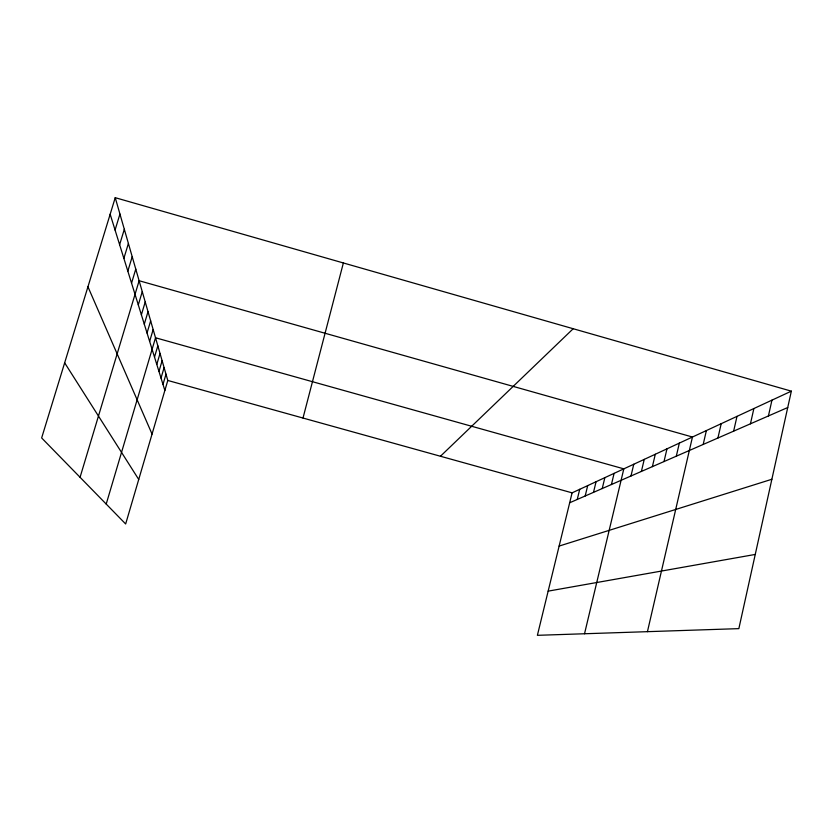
<?xml version="1.0" encoding="UTF-8"?>
<svg xmlns="http://www.w3.org/2000/svg" width="833" height="833" viewBox="0 0 833 833"><rect width="100%" height="100%" fill="white"/><g stroke="black" fill="none" stroke-linecap="round" stroke-linejoin="round"><path stroke-width="1.25" d="M791.35 391.156L738.85 628.634L537.389 635.319L572.094 492.844L791.35 391.156L115.235 197.681L41.65 437.95L125.658 523.978L167.797 380.462L115.235 197.681M768.422 415.959L771.952 400.152M750.439 423.82L753.875 408.534M733.644 431.15L736.997 416.365M717.921 438.012L721.201 423.685M703.187 444.458L706.384 430.557M647.439 631.674L692.452 437.023L139.121 280.731L80.062 477.288M676.302 456.192L679.343 443.104M652.385 466.647L655.3 454.256M664.005 461.565L666.983 448.831M630.977 475.997L633.767 464.241M641.389 471.447L644.242 459.379M584.527 633.757L623.823 468.854L155.521 337.771L106.207 504.069M602.238 488.544L604.862 477.642M611.422 484.535L614.098 473.363M585.183 495.999L587.692 485.608M593.502 492.365L596.064 481.724M577.248 499.456L579.716 489.315M303.004 418.041L343.373 262.957M162.987 384.409L165.996 374.184M154.501 357.076L157.833 345.82M156.791 364.438L160.03 353.452M158.957 371.424L162.123 360.71M161.019 378.078L164.101 367.613M147.035 333.013L150.658 320.851M149.638 341.395L153.157 329.545M138.299 304.878L142.266 291.665M141.381 314.801L145.223 301.962M144.286 324.172L148.014 311.677M131.552 283.126L135.769 269.101M123.867 258.386L128.397 243.455M127.834 271.162L132.208 256.699M115.069 230.033L119.942 214.05M119.619 244.715L124.315 229.273M440.449 456.255L573.198 328.723M569.668 502.768L787.726 407.524M559.12 546.073L771.868 479.267M548.145 591.138L755.26 554.434M167.797 380.462L572.094 492.844M64.651 362.824L138.726 479.454M87.944 286.771L152.054 434.066M110.164 214.227L164.861 390.448"/></g></svg>
